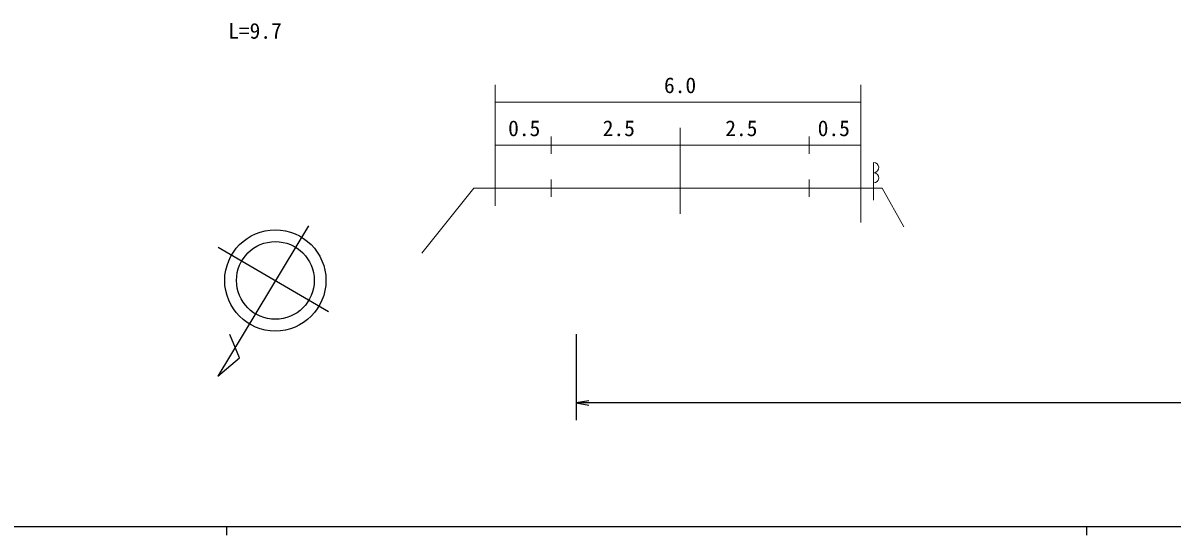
# Model space of a CAD drawing. Units: millimetres, scale not verified. Extents: x 40000 to 680000, y 20000 to 380000.
# Drawn here: x 244328 to 377952, y 204000 to 263522 of the extents above; entities that cross this region are included whole.
import ezdxf
from ezdxf.enums import TextEntityAlignment as Align

# ---------------------------------------------------------------- set-up
doc = ezdxf.new("R2010")
doc.units = ezdxf.units.MM
doc.header["$LTSCALE"] = 1000
for name, color, linetype, lineweight in [('M-BMK-SRVR', 3, 'Continuous', 25), ('M-STR-HTXT', 7, 'Continuous', 13), ('M-STR-STR3', 7, 'Continuous', 25), ('M-TTL-BAND', 7, 'Continuous', 25)]:
    doc.layers.add(name, color=color, linetype=linetype, lineweight=lineweight)
doc.styles.add('ＭＳ ゴシック', font='')
doc.styles.get('ＭＳ ゴシック').set_extended_font_data('MS Gothic')

# ---------------------------------------------------------------- blocks, each defined once
blk = doc.blocks.new('open_arrow')
at = {"color": 0, "linetype": 'Continuous', "lineweight": -2}
blk.add_lwpolyline([(7.5, 1.25), (0, 0), (7.5, -1.25)], dxfattribs=at)

msp = doc.modelspace()

# ---------------------------------------------------------------- linework, layer by layer
at = {"layer": 'M-BMK-SRVR'}
for p, q in [((277530, 239929), (266987, 222461)), ((279864, 229953), (267029, 237409)), ((269505, 224583), (268376, 227319)), ((266987, 222461), (269505, 224583))]:
    msp.add_line(p, q, dxfattribs=at)
for radius in [5885, 4520]:
    msp.add_circle((273676, 233594), radius, dxfattribs=at)
at = {"layer": 'M-STR-HTXT'}
for p, q in [((299259, 256318), (299259, 242267)), ((341748, 256318), (341748, 240318)), ((299259, 254318), (341748, 254318)), ((320748, 251318), (320748, 241318)), ((305748, 250318), (305748, 248318)), ((335748, 250318), (335748, 248318)), ((299259, 249318), (341748, 249318)), ((343245, 242916), (343245, 247316)), ((305748, 245318), (305748, 243318)), ((335748, 245318), (335748, 243318)), ((296748, 244318), (290707, 236779)), ((296748, 244318), (341748, 244318)), ((341748, 244318), (344248, 244318)), ((344248, 244318), (346748, 239818))]:
    msp.add_line(p, q, dxfattribs=at)
for centre, start, end in [((343244, 246716), 275.3148, 89.90852), ((343244, 245521), 270, 84.68519)]:
    msp.add_arc(centre, 600, start, end, dxfattribs=at)
at = {"layer": 'M-STR-STR3'}
for p, q in [((308678, 227353), (308678, 217353)), ((513932, 219353), (308678, 219353))]:
    msp.add_line(p, q, dxfattribs=at)
at = {"layer": 'M-TTL-BAND'}
for p, q in [((40000, 205000), (579000, 205000)), ((268000, 205000), (268000, 204000)), ((368000, 205000), (368000, 204000))]:
    msp.add_line(p, q, dxfattribs=at)

# ---------------------------------------------------------------- block references
at = {"layer": 'M-STR-STR3', "xscale": 193, "yscale": 193}
msp.add_blockref('open_arrow', (308678, 219353), dxfattribs=at)

# ---------------------------------------------------------------- texts
at = {"layer": 'M-STR-HTXT', "style": 'ＭＳ ゴシック'}
for s, p in [('6.0', (318873, 254818)), ('0.5', (300748, 249818)), ('2.5', (311748, 249818)), ('2.5', (325998, 249818)), ('0.5', (336748, 249818))]:
    msp.add_text(s, height=1833, dxfattribs=at).set_placement(p, align=Align.BOTTOM_LEFT)
at = {"layer": 'M-STR-STR3', "style": 'ＭＳ ゴシック'}
msp.add_text('L=9.7', height=1833, dxfattribs=at).set_placement((268189, 261139), align=Align.BOTTOM_LEFT)

doc.saveas('drawing.dxf')
